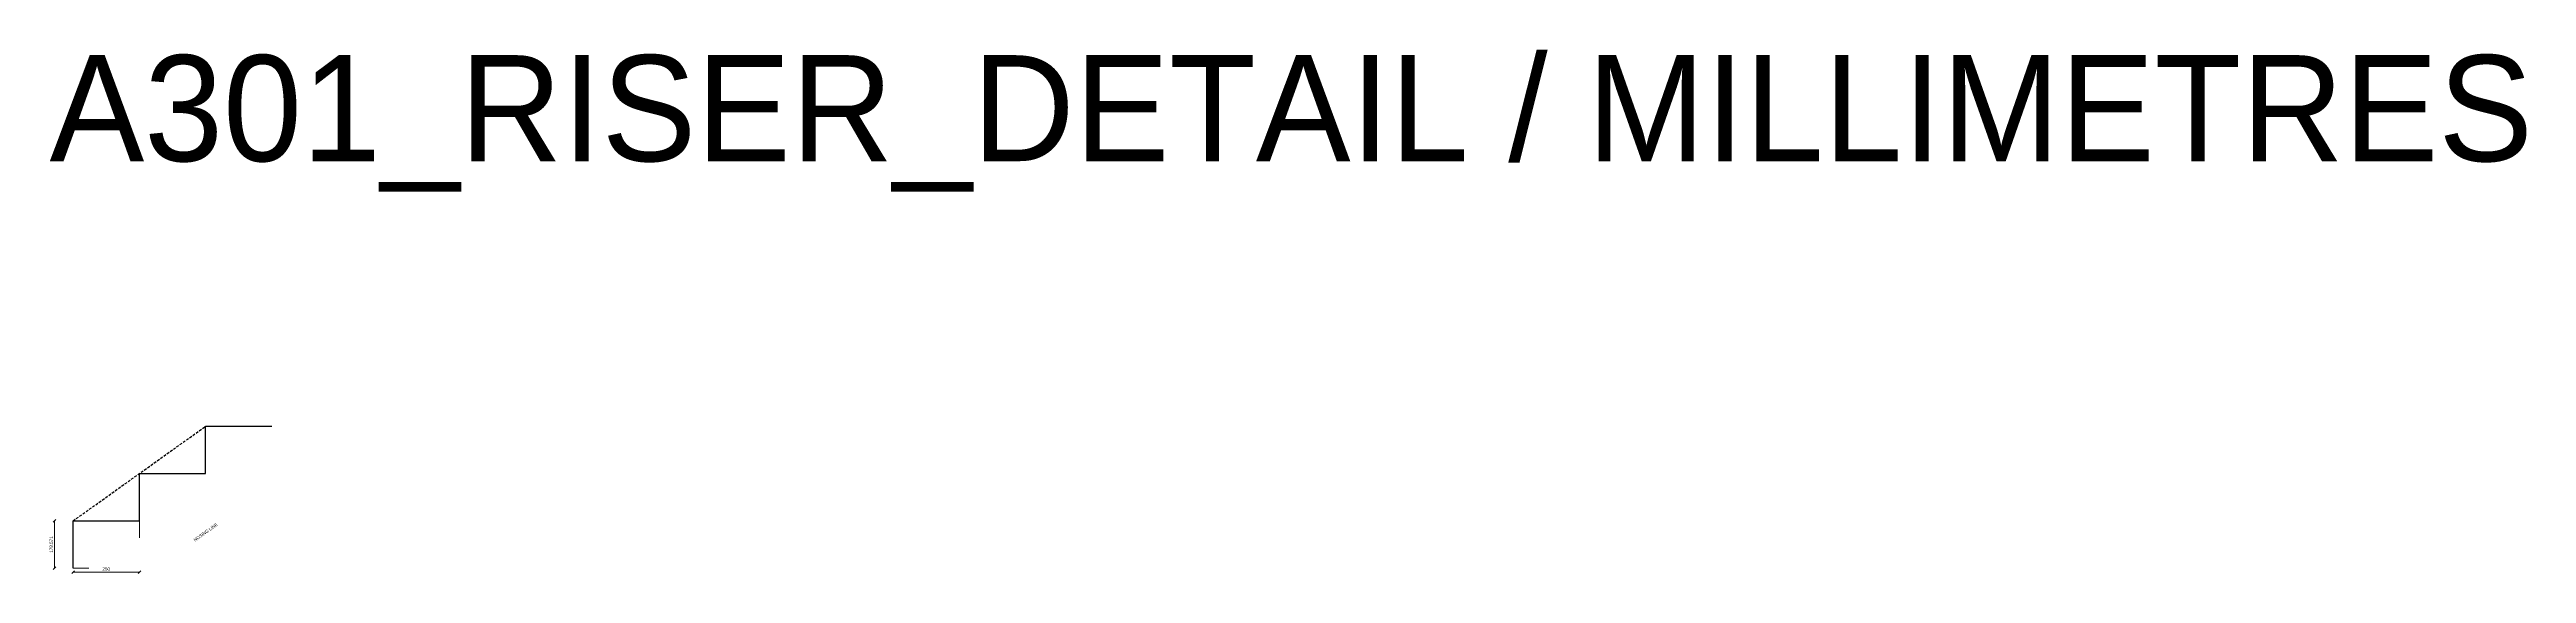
# Model space of a CAD drawing. Header units: millimetres. Extents: x -14174 to 142128, y -12275 to 247751.
# Drawn here: x 119911 to 129251, y 239980 to 241957 of the extents above; entities that cross this region are included whole.
import ezdxf
from ezdxf.enums import TextEntityAlignment as Align

# ---------------------------------------------------------------- set-up
doc = ezdxf.new("R2010")
doc.units = ezdxf.units.MM
doc.linetypes.add('DASH_5_2_1', pattern=[15, 10, -5])
for name, color, linetype, lineweight in [('A-ANNO', 7, 'Continuous', 18), ('A-DIMS', 8, 'Continuous', 13), ('A-OUTLINE', 7, 'Continuous', 25)]:
    doc.layers.add(name, color=color, linetype=linetype, lineweight=lineweight)

# ---------------------------------------------------------------- blocks, each defined once
blk = doc.blocks.new('A301_RISER_DETAIL')
at = {"layer": 'A-DIMS'}
for p, q in [((-75, 173.6), (-65, 183.6)), ((-70, 0), (-70, 178.6)), ((0, 178.6), (0, 115)), ((0, 178.6), (60, 178.6)), ((250, 178.6), (250, 115)), ((-75, -5), (-65, 5)), ((0, 0), (60, 0)), ((-5, -20), (5, -10)), ((0, -15), (250, -15)), ((245, -20), (255, -10))]:
    blk.add_line(p, q, dxfattribs=at)
at = {"layer": 'A-OUTLINE', "linetype": 'DASH_5_2_1'}
blk.add_line((0, 178.6), (500, 535.7), dxfattribs=at)
at = {"layer": 'A-OUTLINE'}
blk.add_lwpolyline([(0, 0), (0, 178.6), (250, 178.6), (250, 357.1), (500, 357.1), (500, 535.7), (750, 535.7)], dxfattribs=at)
at = {"layer": 'A-ANNO'}
blk.add_text('178.571', height=12.5, rotation=90, dxfattribs=at).set_placement((-76, 89.3), align=Align.CENTER)
blk.add_text('NOSING LINE', height=12, rotation=35.54, dxfattribs=at).set_placement((460, 100))
blk.add_text('250', height=12.5, dxfattribs=at).set_placement((125, -9), align=Align.CENTER)

msp = doc.modelspace()

# ---------------------------------------------------------------- block references
msp.add_blockref('A301_RISER_DETAIL', (120000, 240000))

# ---------------------------------------------------------------- texts
at = {"layer": 'A-ANNO'}
msp.add_text('A301_RISER_DETAIL / MILLIMETRES', height=400, dxfattribs=at).set_placement((119911.5, 241535.7))

doc.saveas('drawing.dxf')
